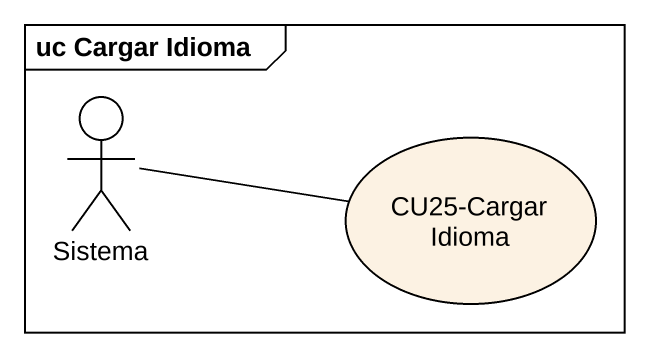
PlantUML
@startuml
mainframe uc Cargar Idioma
actor Sistema
usecase "CU25-Cargar Idioma" as CU25_Cargar_Idioma
Sistema -right- CU25_Cargar_Idioma
@enduml
